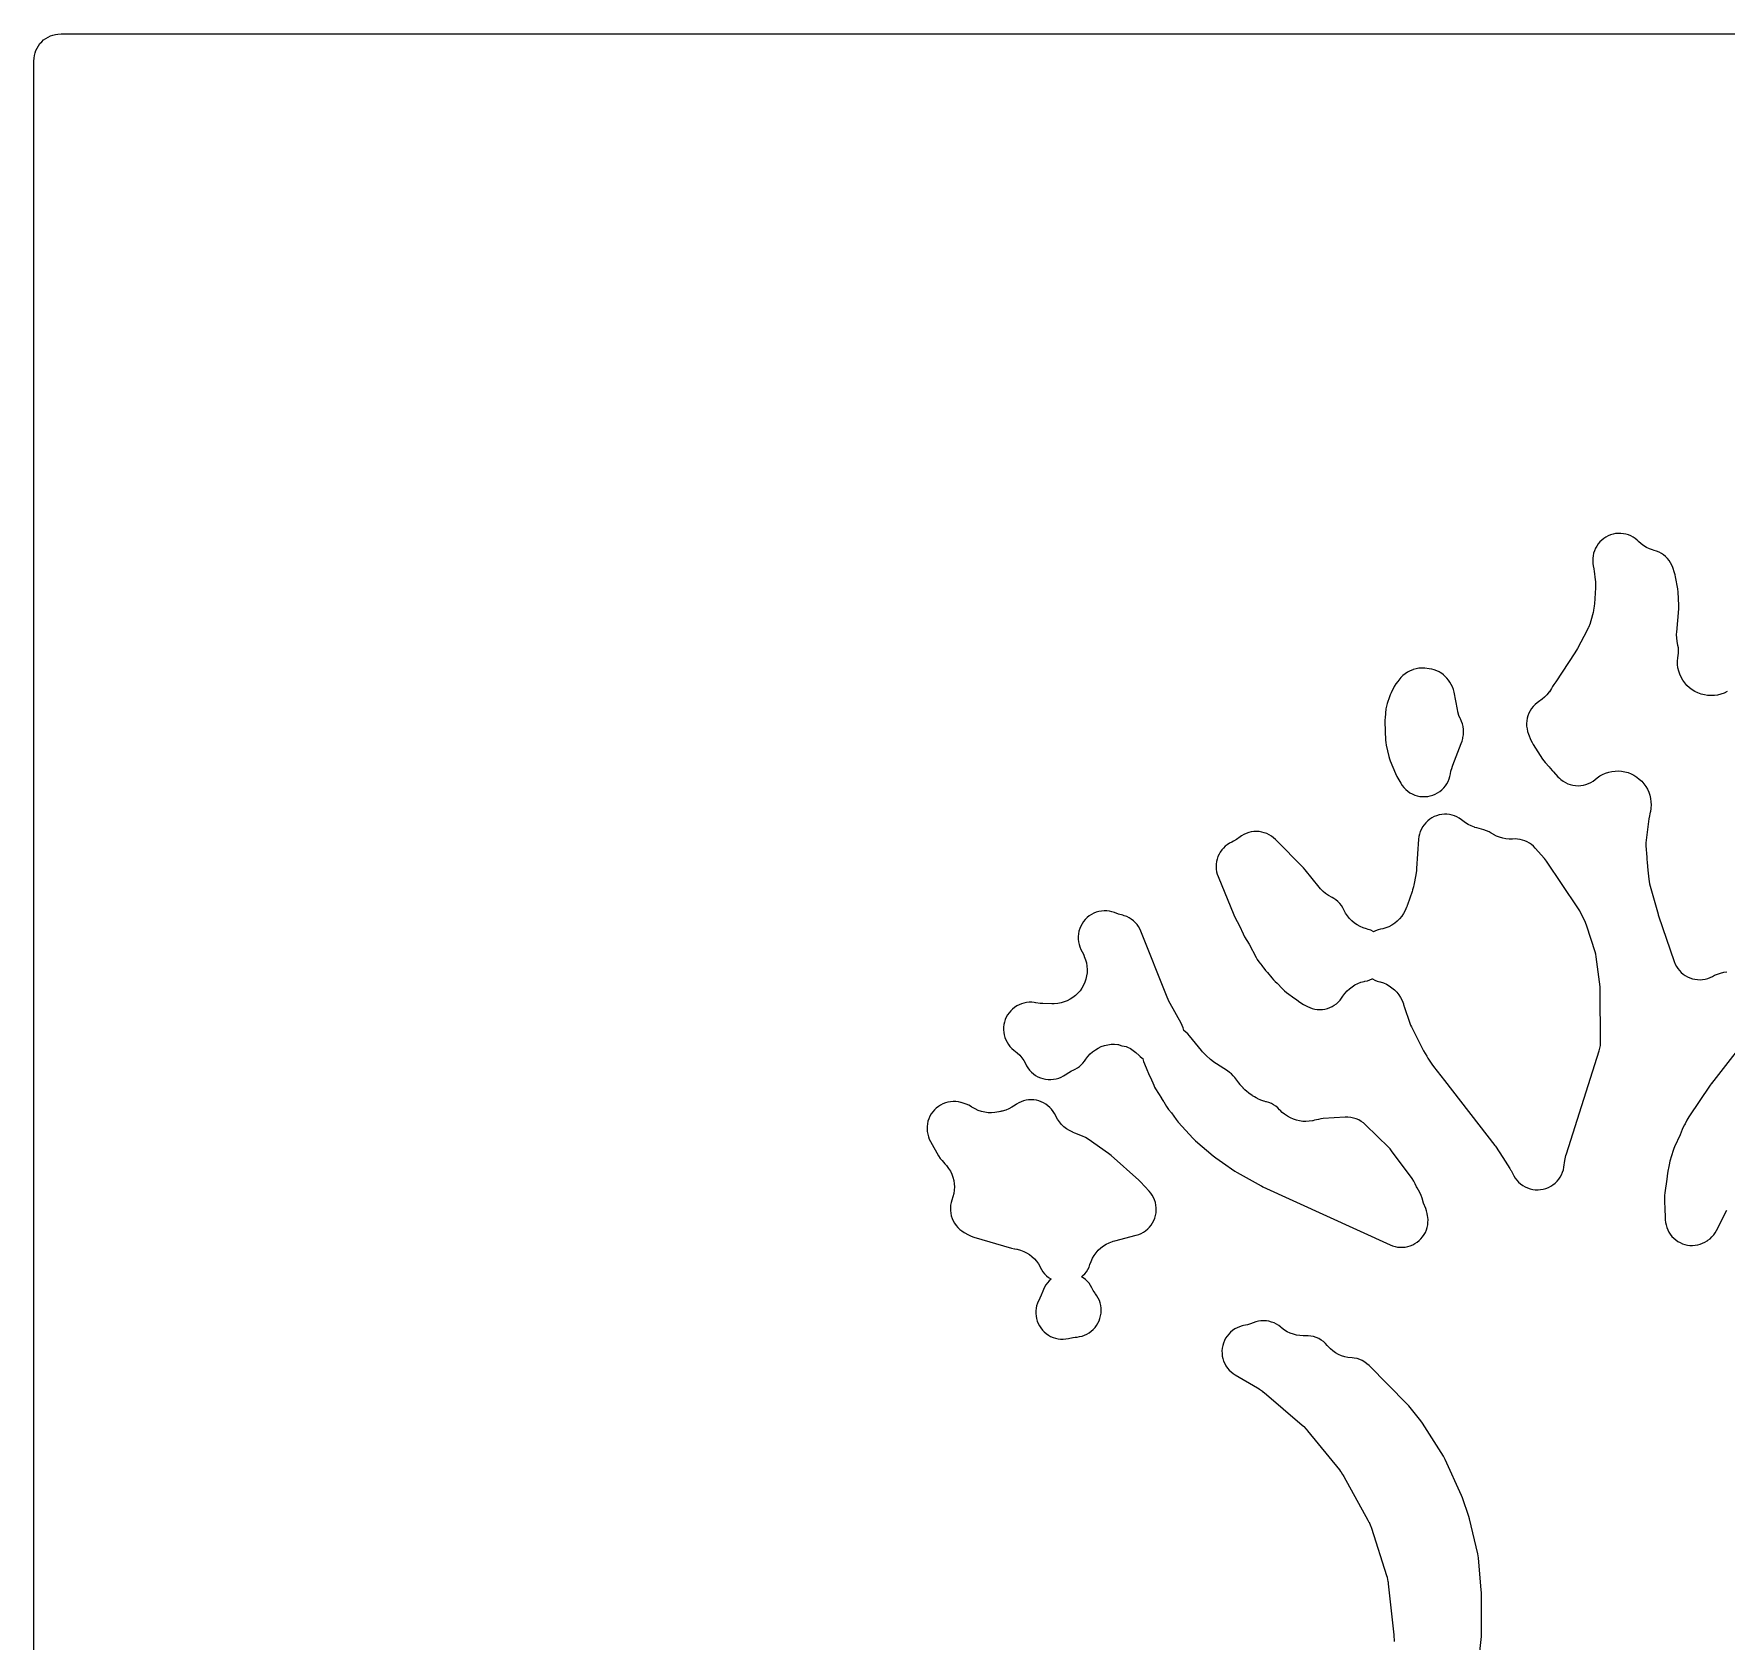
# Model space of a CAD drawing. Header units: millimetres. Extents: x 0 to 300, y 0 to 300.
# Drawn here: x -0.1 to 158, y 150 to 300.1 of the extents above; entities that cross this region are included whole.
import ezdxf

# ---------------------------------------------------------------- set-up
doc = ezdxf.new("R2010")
doc.units = ezdxf.units.MM
doc.layers.add('CUT', color=7, linetype='CONTINUOUS')

msp = doc.modelspace()

# ---------------------------------------------------------------- linework, layer by layer
at = {"layer": 'CUT'}
for points in [[(-0.15, 2.4114), (-0.15, 297.5872), (-0.135, 297.8933), (-0.099, 298.1357), (-0.0395, 298.3734), (0.0431, 298.6041), (0.1479, 298.8256), (0.2738, 299.0358), (0.4198, 299.2326), (0.5844, 299.4142), (0.7659, 299.5787), (0.9627, 299.7247), (1.1729, 299.8507), (1.3944, 299.9554), (1.6252, 300.038), (1.8629, 300.0975), (2.1053, 300.1335), (2.4114, 300.1485), (297.5886, 300.1485)], [(158.0934, 238.7016), (157.811, 238.5671), (157.5167, 238.4612), (157.2132, 238.3851), (156.9037, 238.3396), (156.5912, 238.325), (156.2789, 238.3415), (155.9697, 238.389), (155.6667, 238.467), (155.373, 238.5747), (155.0914, 238.7111), (154.8248, 238.8747), (154.5758, 239.064), (154.3468, 239.2772), (154.1401, 239.512), (153.9578, 239.7662), (153.8017, 240.0373), (153.6732, 240.3225), (153.5737, 240.6191), (153.5042, 240.9241), (153.4653, 241.2345), (153.4575, 241.5472), (153.4808, 241.8592), (153.5165, 242.0628), (153.5466, 242.2998), (153.5539, 242.5387), (153.5384, 242.7771), (153.5002, 243.013), (153.4179, 243.4018), (153.384, 243.7065), (153.3795, 244.0426), (153.3806, 244.0752), (153.3916, 244.2578), (153.5752, 246.4328), (153.5802, 246.7821), (153.5123, 248.0009), (153.4789, 248.292), (153.2808, 249.4265), (153.2388, 249.621), (153.1814, 249.8116), (153.0155, 250.2926), (152.9236, 250.5218), (152.8095, 250.7407), (152.6744, 250.9473), (152.5195, 251.1396), (152.3465, 251.3157), (152.1569, 251.4739), (151.9526, 251.6125), (151.7357, 251.7304), (151.5082, 251.8263), (151.2723, 251.8993), (151.1332, 251.9349), (150.8493, 252.0375), (150.5765, 252.1669), (150.3173, 252.3218), (150.0742, 252.5009), (149.8278, 252.7218), (149.8263, 252.7233), (149.8261, 252.7231), (149.7004, 252.847), (149.5123, 252.9996), (149.3102, 253.1333), (149.0962, 253.2469), (148.8722, 253.3391), (148.6403, 253.4093), (148.4027, 253.4567), (148.1616, 253.4808), (147.9194, 253.4815), (147.6782, 253.4588), (147.4403, 253.4128), (147.208, 253.344), (146.9835, 253.253), (146.7688, 253.1408), (146.566, 253.0083), (146.3769, 252.8567), (146.2034, 252.6876), (146.0471, 252.5025), (145.9095, 252.3031), (145.7918, 252.0914), (145.6951, 251.8692), (145.6204, 251.6388), (145.5684, 251.4022), (145.5395, 251.1616), (145.534, 250.9194), (145.552, 250.6778), (145.5933, 250.4391), (145.6498, 250.1861), (145.6555, 250.1532), (145.6825, 249.9682), (145.7804, 249.157), (145.7971, 248.9847), (145.7994, 248.9538), (145.809, 248.6078), (145.8084, 248.5768), (145.8012, 248.4039), (145.7036, 246.8967), (145.6869, 246.7106), (145.6831, 246.6774), (145.622, 246.309), (145.6149, 246.2764), (145.5707, 246.0949), (145.3581, 245.3083), (145.2975, 245.1065), (145.2856, 245.0709), (145.1309, 244.6793), (145.1151, 244.6452), (145.0215, 244.4565), (144.0999, 242.7232), (144.0174, 242.5761), (143.959, 242.4774), (143.87, 242.3341), (142.0844, 239.6011), (141.912, 239.3652), (141.7837, 239.1713), (141.693, 239.002), (141.5908, 238.8456), (141.4866, 238.6943), (141.4673, 238.6677), (141.2559, 238.4044), (141.0404, 238.1843), (140.8044, 237.9863), (140.4752, 237.761), (140.4758, 237.7601), (140.3366, 237.6646), (140.1448, 237.5024), (139.9702, 237.3218), (139.8147, 237.1245), (139.6797, 236.9127), (139.5666, 236.6883), (139.4766, 236.4538), (139.4107, 236.2114), (139.3693, 235.9636), (139.3531, 235.713), (139.3621, 235.4619), (139.3962, 235.213), (139.4552, 234.9689), (139.5383, 234.7318), (139.7677, 234.1701), (139.8634, 233.9631), (139.9776, 233.7657), (140.8554, 232.3968), (140.9702, 232.2325), (141.0979, 232.0779), (141.4587, 231.6753), (141.5471, 231.5619), (141.7773, 231.3053), (141.8754, 231.2102), (142.2882, 230.7494), (142.4204, 230.6127), (142.5627, 230.4864), (142.5695, 230.4807), (142.7685, 230.333), (142.9812, 230.2058), (143.2055, 230.1002), (143.4391, 230.0173), (143.6797, 229.958), (143.9251, 229.9228), (144.1727, 229.912), (144.4202, 229.9259), (144.6651, 229.9642), (144.905, 230.0265), (145.1375, 230.1123), (145.3604, 230.2207), (145.5715, 230.3506), (145.7687, 230.5008), (145.9411, 230.6462), (146.1924, 230.8194), (146.4592, 230.9674), (146.7391, 231.0889), (147.0295, 231.1826), (147.3276, 231.2478), (147.6306, 231.2838), (147.9357, 231.2902), (148.2399, 231.2671), (148.5405, 231.2145), (148.8346, 231.1331), (149.1194, 231.0236), (149.3923, 230.887), (149.6506, 230.7245), (149.8919, 230.5378), (150.1141, 230.3286), (150.3149, 230.0989), (150.4925, 229.8508), (150.6452, 229.5866), (150.7716, 229.3089), (150.8705, 229.0202), (150.941, 228.7233), (150.9823, 228.421), (150.9942, 228.1161), (150.9764, 227.8114), (150.9247, 227.481), (150.9181, 227.4492), (150.877, 227.2719), (150.8346, 227.1075), (150.7768, 226.8098), (150.5167, 224.8347), (150.4959, 224.5645), (150.5045, 224.2936), (150.5952, 223.2409), (150.595, 223.0423), (150.613, 222.7411), (150.7013, 222.009), (150.7718, 221.1901), (150.8022, 220.9616), (150.8534, 220.7369), (151.6408, 217.8967), (151.6487, 217.8686), (151.6502, 217.8635), (151.6875, 217.7458), (153.157, 213.4765), (153.2467, 213.2517), (153.3578, 213.0367), (153.4891, 212.8334), (153.6394, 212.6438), (153.8074, 212.4696), (153.9914, 212.3125), (154.1898, 212.1739), (154.4006, 212.0551), (154.622, 211.9573), (154.8517, 211.8813), (155.0878, 211.8279), (155.3279, 211.7975), (155.5697, 211.7906), (155.8112, 211.807), (156.0499, 211.8467), (156.2837, 211.9093), (156.5103, 211.9942), (156.7276, 212.1006), (156.907, 212.1995), (157.1885, 212.3206), (157.4804, 212.4137), (157.7801, 212.478), (158.0845, 212.5128)], [(160.6731, 207.2972), (156.6225, 202.108), (156.6007, 202.0797), (156.5968, 202.0745), (156.5096, 201.9521), (154.5245, 198.9767), (154.4273, 198.8187), (154.3421, 198.6538), (154.1843, 198.3186), (154.1221, 198.2223), (154.0009, 198.013), (153.9004, 197.7929), (153.6969, 197.283), (153.179, 196.1829), (153.1063, 196.0121), (153.0464, 195.8364), (152.748, 194.8414), (152.6711, 194.4997), (152.6236, 194.1881), (152.5923, 194.0675), (152.527, 193.7121), (152.4644, 193.1425), (152.27, 191.8666), (152.2454, 191.6303), (152.2434, 191.3927), (152.253, 191.1459), (152.2481, 191.0644), (152.2574, 190.8189), (152.2725, 190.6467), (152.3226, 189.3608), (152.3438, 189.1195), (152.3882, 188.8813), (152.4554, 188.6486), (152.5448, 188.4235), (152.6557, 188.2082), (152.7868, 188.0045), (152.937, 187.8145), (153.1049, 187.6399), (153.2889, 187.4824), (153.4873, 187.3434), (153.6982, 187.2243), (153.9197, 187.1262), (154.1496, 187.0499), (154.3858, 186.9963), (154.6261, 186.9658), (154.8682, 186.9586), (155.1099, 186.975), (155.3488, 187.0146), (155.5828, 187.0772), (155.8097, 187.1621), (156.0272, 187.2686), (156.2335, 187.3956), (156.2944, 187.4418), (156.3008, 187.4458), (156.4981, 187.5968), (156.6794, 187.7666), (156.8429, 187.9535), (156.9871, 188.1558), (157.1105, 188.3713), (158.0657, 190.2505)], [(134.643, 145.9831), (135.1124, 150.1459), (135.1281, 150.4265), (135.1273, 154.5448), (135.1181, 154.7584), (134.8569, 157.7967), (134.7995, 158.1557), (134.0316, 161.4168), (133.9667, 161.6438), (133.3817, 163.3757), (133.2878, 163.6131), (131.7557, 166.9725), (131.5888, 167.2797), (129.631, 170.3488), (129.473, 170.5693), (128.343, 171.977), (128.169, 172.172), (124.632, 175.7404), (124.4378, 175.9169), (124.2261, 176.072), (123.9993, 176.204), (123.7599, 176.3116), (123.5105, 176.3934), (123.254, 176.4487), (123.0616, 176.4694), (123.0616, 176.47), (122.664, 176.5114), (122.3616, 176.5733), (122.0667, 176.6646), (121.7822, 176.7844), (121.5108, 176.9314), (121.2551, 177.1044), (121.0176, 177.3016), (120.8006, 177.5212), (120.7282, 177.6104), (120.555, 177.8027), (120.3629, 177.976), (120.1539, 178.1286), (119.9302, 178.2587), (119.6943, 178.3651), (119.4486, 178.4464), (119.1959, 178.5019), (118.9387, 178.5311), (118.6799, 178.5334), (118.474, 178.5246), (118.1662, 178.5417), (117.8614, 178.5889), (117.5628, 178.6657), (117.2731, 178.7713), (116.9952, 178.9048), (116.7317, 179.0649), (116.4614, 179.2678), (116.4297, 179.2941), (116.3926, 179.3261), (116.1949, 179.4798), (115.9828, 179.613), (115.7584, 179.7242), (115.524, 179.8125), (115.282, 179.8769), (115.0348, 179.9167), (114.7848, 179.9316), (114.5345, 179.9214), (114.2866, 179.8862), (114.0434, 179.8264), (113.8074, 179.7426), (113.5617, 179.6412), (113.2765, 179.554), (112.898, 179.4766), (112.8985, 179.4741), (112.7636, 179.4463), (112.5286, 179.3731), (112.302, 179.2771), (112.0859, 179.1594), (111.8824, 179.0209), (111.6935, 178.8631), (111.5211, 178.6876), (111.3667, 178.4959), (111.232, 178.2899), (111.1181, 178.0717), (111.0263, 177.8434), (110.9573, 177.6072), (110.9119, 177.3653), (110.8905, 177.1201), (110.8934, 176.874), (110.9204, 176.6294), (110.9713, 176.3886), (111.0457, 176.154), (111.1427, 175.9279), (111.2615, 175.7123), (111.401, 175.5095), (111.5597, 175.3214), (111.7361, 175.1499), (111.9286, 174.9965), (112.1352, 174.8627), (114.2156, 173.657), (114.3618, 173.5677), (114.3876, 173.5512), (114.667, 173.3531), (114.6912, 173.3342), (114.8239, 173.2258), (118.3746, 170.186), (118.5012, 170.0726), (118.5233, 170.0518), (118.7603, 169.8085), (118.7805, 169.7858), (118.8905, 169.6563), (121.8637, 165.9911), (121.9651, 165.8602), (121.9828, 165.8364), (122.1678, 165.562), (122.1833, 165.5368), (122.2665, 165.3937), (124.5344, 161.2905), (124.6191, 161.1282), (124.6335, 161.0989), (124.7784, 160.7629), (124.7899, 160.7323), (124.8499, 160.5594), (126.2622, 156.1456), (126.3153, 155.9639), (126.324, 155.9313), (126.4024, 155.5612), (126.4077, 155.5278), (126.4328, 155.3403), (126.9474, 150.5856), (126.9601, 150.443), (126.9619, 150.4174), (126.9709, 150.1312), (126.9707, 150.1055), (126.967, 149.9624)]]:
    msp.add_lwpolyline(points, dxfattribs=at)
for points in [[(128.2512, 229.3995), (128.4549, 229.2596), (128.6714, 229.1404), (128.8987, 229.0432), (129.1344, 228.9688), (129.3763, 228.9182), (129.622, 228.8917), (129.8692, 228.8895), (130.1153, 228.9118), (130.3581, 228.9583), (130.5951, 229.0285), (130.8239, 229.1218), (131.0425, 229.2372), (131.2486, 229.3736), (131.4402, 229.5297), (131.6155, 229.704), (131.7727, 229.8948), (131.9103, 230.1001), (132.0269, 230.318), (132.1215, 230.5463), (132.193, 230.7829), (132.2408, 231.0254), (132.2462, 231.0618), (132.2791, 231.2264), (132.2865, 231.259), (132.3871, 231.6195), (132.3977, 231.6512), (132.4614, 231.8273), (133.2551, 233.8606), (133.3306, 234.0846), (133.3845, 234.3147), (133.3991, 234.3934), (133.401, 234.4014), (133.4476, 234.6559), (133.4675, 234.9138), (133.4608, 235.1724), (133.4273, 235.4289), (133.3675, 235.6806), (133.2821, 235.9248), (133.1718, 236.1588), (133.1574, 236.1857), (133.0374, 236.4758), (132.9383, 236.8053), (132.9303, 236.8377), (132.8899, 237.0205), (132.5729, 238.6472), (132.5106, 238.8973), (132.4229, 239.1397), (132.3107, 239.3718), (132.1752, 239.5911), (132.0597, 239.7582), (131.9169, 239.9452), (131.7572, 240.1179), (131.582, 240.2748), (131.3928, 240.4146), (131.3798, 240.4233), (131.1742, 240.5469), (130.9577, 240.6502), (130.7323, 240.7323), (130.5, 240.7924), (130.2631, 240.8299), (129.8321, 240.8772), (129.5626, 240.8921), (129.2931, 240.8779), (129.0267, 240.8346), (128.7664, 240.763), (128.716, 240.7461), (128.4662, 240.6473), (128.2284, 240.5223), (128.0054, 240.3724), (127.7998, 240.1995), (127.6139, 240.0056), (127.308, 239.65), (127.1306, 239.4176), (126.9816, 239.166), (126.687, 238.5952), (126.6019, 238.4126), (126.5318, 238.2238), (126.3255, 237.5909), (126.2588, 237.3441), (126.2176, 237.0918), (126.1246, 236.2539), (126.1109, 236.0675), (126.1112, 235.8805), (126.178, 234.17), (126.1981, 233.9367), (126.2399, 233.7062), (126.4872, 232.6327), (126.5407, 232.4374), (126.6097, 232.2471), (127.0951, 231.0612), (127.2438, 230.758), (127.6022, 230.1373), (127.7362, 229.9297), (127.8901, 229.7362), (128.0623, 229.559)], [(111.199, 224.2525), (111.026, 224.0872), (110.8696, 223.9062), (110.7313, 223.7111), (110.6122, 223.5037), (110.5135, 223.2858), (110.436, 223.0595), (110.3806, 222.8268), (110.3476, 222.5899), (110.3374, 222.3509), (110.3501, 222.112), (110.3856, 221.8755), (110.4436, 221.6434), (110.5234, 221.4179), (111.9812, 217.853), (112.0841, 217.6328), (112.5134, 216.819), (112.8583, 216.0619), (112.9939, 215.8051), (113.4217, 215.0974), (114.0713, 213.866), (114.1917, 213.6619), (114.3308, 213.4701), (114.6353, 213.0899), (114.6519, 213.0624), (114.7915, 212.8555), (114.951, 212.6636), (115.1479, 212.4495), (115.5383, 211.9618), (115.6981, 211.7809), (115.8746, 211.6162), (116.053, 211.4651), (116.539, 210.9366), (116.7196, 210.7592), (116.9172, 210.6009), (117.7116, 210.0281), (117.859, 209.9361), (118.0382, 209.7844), (118.2655, 209.6132), (118.5108, 209.4689), (118.8852, 209.2765), (119.1019, 209.1779), (119.3269, 209.1003), (119.5583, 209.0445), (119.794, 209.011), (120.0318, 209), (120.2695, 209.0117), (120.505, 209.0459), (120.7363, 209.1024), (120.9611, 209.1806), (121.1774, 209.2799), (121.3834, 209.3993), (121.577, 209.5377), (121.7566, 209.6939), (121.9205, 209.8665), (122.0673, 210.0538), (122.1956, 210.2543), (122.1977, 210.2581), (122.3762, 210.5083), (122.5782, 210.74), (122.8018, 210.9508), (123.045, 211.1388), (123.3054, 211.3022), (123.5804, 211.4393), (123.8676, 211.549), (124.1641, 211.6301), (124.2404, 211.6431), (124.4815, 211.6967), (124.7162, 211.7738), (124.9389, 211.8723), (124.9513, 211.8645), (125.169, 211.7551), (125.3963, 211.6674), (125.631, 211.6023), (125.6857, 211.59), (125.9775, 211.4934), (126.2585, 211.3688), (126.5259, 211.2173), (126.7773, 211.0405), (127.0103, 210.84), (127.2225, 210.6177), (127.4121, 210.3757), (127.5771, 210.1164), (127.716, 209.8422), (127.8382, 209.5282), (127.8577, 209.4696), (127.8856, 209.3825), (127.8964, 209.3475), (127.9191, 209.2771), (128.4428, 207.7352), (128.5134, 207.5515), (128.5983, 207.3739), (129.0445, 206.5269), (129.5879, 205.3902), (129.7248, 205.1412), (130.0385, 204.6404), (130.1377, 204.4522), (130.2473, 204.2644), (130.3728, 204.0869), (130.4379, 204.0029), (130.4932, 203.9145), (130.656, 203.6846), (131.6971, 202.3769), (136.3963, 196.3087), (136.454, 196.2305), (137.1396, 195.177), (137.7855, 194.1576), (137.8553, 194.0428), (137.9014, 193.964), (137.9671, 193.8468), (138.167, 193.4748), (138.296, 193.261), (138.4458, 193.0611), (138.6147, 192.8772), (138.8011, 192.711), (139.0032, 192.5643), (139.2189, 192.4384), (139.4461, 192.3347), (139.6825, 192.2542), (139.9257, 192.1977), (140.1734, 192.1657), (140.4231, 192.1586), (140.6721, 192.1765), (140.9182, 192.2191), (141.1588, 192.286), (141.3915, 192.3766), (141.614, 192.49), (141.8241, 192.625), (142.0197, 192.7803), (142.1988, 192.9544), (142.3597, 193.1454), (142.5006, 193.3515), (142.6204, 193.5707), (142.7176, 193.8007), (142.7914, 194.0393), (142.8411, 194.284), (142.9334, 194.894), (142.9585, 195.0405), (142.9636, 195.0667), (143.0312, 195.356), (143.0382, 195.3817), (143.0806, 195.5242), (146.1482, 205.1426), (146.2143, 205.3945), (146.2538, 205.6519), (146.2664, 205.912), (146.2471, 210.8218), (146.2271, 211.1273), (145.8695, 213.9395), (145.8295, 214.1686), (145.7683, 214.3931), (144.99, 216.8008), (144.8578, 217.1286), (144.3297, 218.2105), (144.1517, 218.5175), (141.207, 222.857), (141.0174, 223.1021), (140.1565, 224.0833), (139.9924, 224.2533), (139.8131, 224.407), (139.6201, 224.5432), (139.415, 224.6605), (139.1998, 224.7579), (138.9764, 224.8346), (138.7467, 224.8899), (138.5129, 224.9232), (138.2769, 224.9344), (138.041, 224.9232), (138.0229, 224.9214), (137.7204, 224.9219), (137.4194, 224.9514), (137.1227, 225.0097), (136.8329, 225.0962), (136.5527, 225.2102), (136.259, 225.364), (136.2312, 225.3803), (136.0524, 225.4911), (136.0517, 225.4901), (135.8558, 225.6039), (135.6153, 225.7114), (135.3648, 225.7931), (134.6973, 225.9724), (134.5237, 226.0235), (134.493, 226.0334), (134.1816, 226.1502), (133.9092, 226.2837), (133.6509, 226.4427), (133.3859, 226.6435), (133.3843, 226.6449), (133.3832, 226.6436), (133.2684, 226.7395), (133.0667, 226.877), (132.8527, 226.9941), (132.6282, 227.0899), (132.3954, 227.1633), (132.1566, 227.2136), (131.914, 227.2404), (131.67, 227.2435), (131.4268, 227.2227), (131.1868, 227.1783), (130.9523, 227.1108), (130.7255, 227.0206), (130.5085, 226.9088), (130.3035, 226.7764), (130.1124, 226.6246), (129.937, 226.4549), (129.779, 226.2689), (129.6398, 226.0684), (129.5209, 225.8553), (129.4233, 225.6316), (129.348, 225.3994), (129.2957, 225.1611), (129.2669, 224.9187), (129.0759, 222.1743), (129.0535, 221.9498), (129.0337, 221.798), (128.9978, 221.5753), (128.8152, 220.625), (128.7861, 220.4874), (128.7804, 220.4628), (128.7068, 220.1914), (128.6993, 220.1673), (128.6549, 220.0338), (128.2179, 218.798), (128.1996, 218.7444), (128.1956, 218.7321), (128.1941, 218.7284), (128.1514, 218.6015), (128.1353, 218.5567), (128.005, 218.2426), (127.8584, 217.9691), (127.6856, 217.7114), (127.4882, 217.4719), (127.2682, 217.2531), (127.0277, 217.0571), (126.7691, 216.8857), (126.4948, 216.7406), (126.2075, 216.6233), (125.9101, 216.5348), (125.7081, 216.4959), (125.4714, 216.4382), (125.2415, 216.3577), (125.0619, 216.2745), (125.0201, 216.3001), (124.7979, 216.4079), (124.566, 216.4933), (124.4041, 216.5353), (124.4043, 216.5362), (124.4023, 216.5367), (124.0777, 216.6382), (123.7921, 216.7596), (123.5199, 216.9085), (123.2637, 217.0835), (123.0259, 217.283), (122.809, 217.5048), (122.615, 217.747), (122.4459, 218.0071), (122.261, 218.3639), (122.2602, 218.3635), (122.1837, 218.5111), (122.049, 218.7182), (121.8945, 218.9109), (121.7217, 219.0875), (121.5323, 219.2462), (121.3282, 219.3853), (121.1824, 219.4649), (121.1829, 219.4658), (120.8333, 219.6564), (120.579, 219.8293), (120.3428, 220.0261), (120.1062, 220.2661), (120.0843, 220.2906), (119.9655, 220.4302), (118.657, 222.047), (118.4961, 222.2273), (115.8789, 224.8885), (115.6979, 225.0552), (115.5015, 225.2034), (115.2914, 225.3315), (115.0697, 225.4383), (114.8387, 225.5228), (114.6004, 225.5842), (114.3573, 225.6219), (114.1116, 225.6355), (113.8658, 225.6249), (113.6222, 225.5902), (113.3832, 225.5316), (113.1511, 225.4499), (112.9282, 225.3458), (112.7166, 225.2203), (112.5878, 225.1256), (112.5873, 225.1264), (112.2515, 224.8805), (111.9742, 224.7181), (111.8008, 224.6392), (111.5882, 224.5297), (111.3869, 224.4004)], [(92.5199, 203.9526), (92.6155, 203.7556), (92.7474, 203.5418), (92.9, 203.3423), (93.0718, 203.1592), (93.2612, 202.9942), (93.4661, 202.849), (93.6846, 202.7252), (93.9144, 202.6239), (94.1533, 202.5461), (94.3987, 202.4928), (94.6482, 202.4643), (94.8993, 202.461), (95.1495, 202.4829), (95.3963, 202.5297), (95.6371, 202.6012), (95.8695, 202.6964), (96.0911, 202.8144), (96.2269, 202.9053), (96.2277, 202.9042), (96.5634, 203.1292), (96.8386, 203.2764), (96.9727, 203.3318), (97.1794, 203.4285), (97.3764, 203.5436), (97.5621, 203.6763), (97.7349, 203.8253), (97.8935, 203.9894), (98.0364, 204.1673), (98.1625, 204.3575), (98.1705, 204.3709), (98.3577, 204.6227), (98.5691, 204.8545), (98.8026, 205.0641), (99.0558, 205.2494), (99.3262, 205.4085), (99.6111, 205.54), (99.9076, 205.6423), (100.2129, 205.7146), (100.5239, 205.7561), (100.8375, 205.7665), (101.1505, 205.7455), (101.1858, 205.7396), (101.2188, 205.7246), (101.4511, 205.6452), (101.5201, 205.6254), (101.759, 205.5692), (101.9307, 205.5463), (102.0555, 205.4984), (102.3358, 205.3574), (102.6006, 205.1892), (102.8474, 204.9954), (103.1403, 204.7138), (103.1416, 204.7151), (103.2417, 204.6185), (103.4308, 204.4686), (103.4783, 204.4378), (103.4856, 204.3982), (103.5547, 204.1587), (103.6474, 203.9273), (103.715, 203.7802), (103.8161, 203.545), (104.0994, 202.8639), (104.2003, 202.6502), (104.2024, 202.6462), (104.512, 201.9259), (104.5913, 201.7588), (104.6827, 201.5979), (105.2303, 200.7127), (105.2482, 200.679), (105.4114, 200.4134), (105.4444, 200.3665), (105.7137, 199.9313), (105.8997, 199.6697), (106.1637, 199.3449), (106.6047, 198.7184), (106.8051, 198.4693), (108.2033, 196.9422), (108.4179, 196.7342), (110.0633, 195.3204), (110.3073, 195.1355), (110.9482, 194.7088), (112.081, 193.9178), (112.3027, 193.7797), (114.5388, 192.5434), (114.5707, 192.526), (114.5765, 192.5229), (114.714, 192.4548), (126.6076, 187.0127), (126.8318, 186.923), (127.0635, 186.8553), (127.3007, 186.8103), (127.5411, 186.7883), (127.7825, 186.7897), (128.0227, 186.8143), (128.2593, 186.862), (128.4903, 186.9323), (128.7134, 187.0245), (128.9266, 187.1379), (129.1278, 187.2712), (129.3153, 187.4234), (129.4872, 187.5929), (129.6419, 187.7782), (129.778, 187.9776), (129.8943, 188.1892), (129.9897, 188.411), (130.0631, 188.6409), (130.1141, 188.8769), (130.1421, 189.1167), (130.1468, 189.3581), (130.1282, 189.5988), (130.1106, 189.7381), (130.0715, 189.964), (130.0119, 190.1854), (129.9323, 190.4004), (129.7091, 190.9273), (129.5844, 191.3717), (129.492, 191.641), (129.3695, 191.8981), (129.1198, 192.3537), (129.0715, 192.4325), (128.9501, 192.7192), (128.8196, 192.983), (128.659, 193.2296), (126.7469, 195.8182), (126.6177, 195.9787), (126.4758, 196.1281), (124.298, 198.2385), (124.1027, 198.4091), (123.8907, 198.5585), (123.6644, 198.6852), (123.4262, 198.7877), (123.1786, 198.865), (122.9244, 198.9163), (122.6662, 198.9409), (122.4069, 198.9386), (120.3571, 198.8143), (120.1282, 198.7898), (119.9026, 198.7443), (119.548, 198.6558), (119.3758, 198.617), (119.3448, 198.6108), (119.024, 198.5622), (118.7285, 198.5454), (118.4327, 198.5566), (118.1392, 198.5955), (117.8507, 198.6619), (117.5697, 198.755), (117.2987, 198.8742), (117.0153, 199.0322), (117.0127, 199.0338), (116.7408, 199.2198), (116.5216, 199.399), (116.3163, 199.5974), (116.2971, 199.6175), (116.2755, 199.6412), (116.1045, 199.811), (115.918, 199.9636), (115.7177, 200.0975), (115.5054, 200.2116), (115.2831, 200.3046), (115.0529, 200.3758), (114.9816, 200.3942), (114.8249, 200.4381), (114.7971, 200.4466), (114.5149, 200.546), (114.2424, 200.6694), (114.2165, 200.6826), (114.0729, 200.7592), (113.9227, 200.8437), (113.7505, 200.9467), (113.7203, 200.9659), (113.3937, 201.1986), (113.3657, 201.2209), (113.2122, 201.3501), (113.0247, 201.5166), (112.8829, 201.6493), (112.8582, 201.6736), (112.5962, 201.96), (112.5741, 201.9868), (112.4545, 202.1398), (112.0852, 202.6386), (111.9399, 202.817), (111.7788, 202.9813), (111.6032, 203.1301), (111.4148, 203.2622), (110.3652, 203.9277), (110.235, 204.014), (110.2121, 204.03), (109.9631, 204.2186), (109.9415, 204.2364), (109.8231, 204.3384), (109.4159, 204.7041), (109.3067, 204.8061), (109.2875, 204.8248), (109.0819, 205.0415), (109.0642, 205.0616), (108.968, 205.1759), (107.8634, 206.5428), (107.6972, 206.7287), (107.5134, 206.897), (107.3298, 207.0342), (107.3275, 207.0474), (107.2633, 207.28), (107.177, 207.5054), (107.0694, 207.7214), (106.0408, 209.558), (105.9258, 209.7804), (105.8529, 209.9339), (105.753, 210.1635), (103.3199, 216.3093), (103.2183, 216.5331), (103.0951, 216.7459), (102.9517, 216.9455), (102.7894, 217.1301), (102.6098, 217.2979), (102.4145, 217.4472), (102.2055, 217.5766), (101.9848, 217.6849), (101.7545, 217.771), (101.6152, 217.8079), (101.6156, 217.8095), (101.2056, 217.9196), (100.8464, 218.0575), (100.6095, 218.1351), (100.3661, 218.1888), (100.1186, 218.218), (99.8694, 218.2223), (99.621, 218.2019), (99.3759, 218.1568), (99.1364, 218.0875), (98.9051, 217.9947), (98.6842, 217.8793), (98.4758, 217.7426), (98.2821, 217.5857), (98.105, 217.4104), (97.9462, 217.2182), (97.8073, 217.0113), (97.6898, 216.7915), (97.5947, 216.5611), (97.523, 216.3224), (97.4754, 216.0777), (97.4525, 215.8295), (97.4544, 215.5803), (97.481, 215.3325), (97.5322, 215.0886), (97.6075, 214.851), (97.706, 214.622), (97.9323, 214.1611), (98.0087, 213.9953), (98.0217, 213.9654), (98.1395, 213.6511), (98.2187, 213.3554), (98.2687, 213.0533), (98.2891, 212.7478), (98.2798, 212.4418), (98.2407, 212.1381), (98.1722, 211.8397), (98.0751, 211.5493), (97.9502, 211.2698), (97.7987, 211.0038), (97.622, 210.7537), (97.4219, 210.522), (97.2001, 210.3108), (96.9589, 210.1223), (96.7005, 209.958), (96.4274, 209.8197), (96.1421, 209.7086), (95.8473, 209.6257), (95.5459, 209.572), (95.2114, 209.5454), (95.1788, 209.5444), (94.9962, 209.5433), (94.1516, 209.5587), (93.9387, 209.5686), (93.9008, 209.5715), (93.4783, 209.6275), (93.4761, 209.628), (93.4758, 209.6266), (93.3467, 209.6524), (93.1052, 209.6767), (92.8626, 209.6774), (92.621, 209.6545), (92.3828, 209.6084), (92.1501, 209.5394), (91.9253, 209.4481), (91.7103, 209.3355), (91.5073, 209.2026), (91.3181, 209.0506), (91.1446, 208.881), (90.9883, 208.6954), (90.8507, 208.4955), (90.7332, 208.2831), (90.6368, 208.0605), (90.5625, 207.8295), (90.5109, 207.5923), (90.4825, 207.3513), (90.4777, 207.1087), (90.4963, 206.8668), (90.5384, 206.6278), (90.6034, 206.394), (90.6908, 206.1676), (90.7997, 205.9508), (90.9291, 205.7455), (91.0778, 205.5538), (91.2444, 205.3773), (91.4274, 205.2179), (91.7572, 204.9575), (91.9814, 204.7402), (92.1837, 204.5005), (92.3612, 204.2418)], [(85.8166, 193.0369), (85.8634, 192.7323), (85.8802, 192.4247), (85.8668, 192.1169), (85.8234, 191.8119), (85.7503, 191.5126), (85.6413, 191.2019), (85.5702, 190.9615), (85.5236, 190.7151), (85.5019, 190.4653), (85.5053, 190.2146), (85.5339, 189.9655), (85.5872, 189.7204), (85.6648, 189.482), (85.766, 189.2526), (85.8895, 189.0344), (86.0344, 188.8297), (86.199, 188.6405), (86.3817, 188.4688), (86.5807, 188.3163), (86.794, 188.1844), (87.2013, 187.96), (87.4459, 187.8421), (87.7018, 187.7514), (91.2079, 186.7196), (91.4963, 186.653), (91.536, 186.6463), (91.7152, 186.6115), (91.747, 186.6045), (92.0708, 186.5165), (92.357, 186.408), (92.6313, 186.2722), (92.891, 186.1103), (93.1339, 185.9239), (93.3574, 185.7149), (93.5596, 185.485), (93.7384, 185.2367), (93.8923, 184.9721), (93.9108, 184.9317), (94.0254, 184.7111), (94.1614, 184.5029), (94.3174, 184.3092), (94.4919, 184.132), (94.6831, 183.9731), (94.8891, 183.8338), (94.922, 183.8161), (94.7496, 183.6629), (94.5823, 183.4815), (94.4336, 183.2846), (94.3051, 183.0739), (94.198, 182.8516), (94.1346, 182.678), (94.1345, 182.6781), (93.9987, 182.3057), (93.8664, 182.0297), (93.8516, 182.0052), (93.7361, 181.7915), (93.6418, 181.5675), (93.5697, 181.3355), (93.5205, 181.0975), (93.4946, 180.8559), (93.4923, 180.6129), (93.5136, 180.3709), (93.5582, 180.132), (93.6259, 179.8986), (93.7159, 179.6729), (93.8274, 179.457), (93.9593, 179.2529), (94.1104, 179.0626), (94.2793, 178.8879), (94.4644, 178.7304), (94.6638, 178.5916), (94.8758, 178.4728), (95.0983, 178.3752), (95.3293, 178.2996), (95.5664, 178.2469), (95.8076, 178.2173), (96.0506, 178.2114), (96.2929, 178.229), (96.5324, 178.2701), (96.9395, 178.3605), (96.9729, 178.3662), (97.1609, 178.3932), (97.1784, 178.3952), (97.3405, 178.4106), (97.5817, 178.4455), (97.8184, 178.5036), (98.0483, 178.5845), (98.2692, 178.6875), (98.4791, 178.8114), (98.6759, 178.9552), (98.8577, 179.1175), (99.0229, 179.2967), (99.1699, 179.4911), (99.2972, 179.6989), (99.4037, 179.9182), (99.4883, 180.1467), (99.5502, 180.3824), (99.589, 180.6231), (99.6041, 180.8663), (99.5954, 181.1099), (99.5631, 181.3515), (99.5074, 181.5888), (99.4288, 181.8195), (99.3282, 182.0415), (99.2064, 182.2526), (99.0647, 182.4508), (99.0229, 182.5036), (98.8544, 182.7665), (98.729, 183.0128), (98.6064, 183.2269), (98.4632, 183.4279), (98.301, 183.6138), (98.1212, 183.7828), (97.9256, 183.9333), (97.7606, 184.036), (97.8865, 184.1419), (98.0599, 184.3201), (98.2148, 184.5147), (98.3496, 184.7236), (98.4629, 184.945), (98.5537, 185.1765), (98.6551, 185.4782), (98.7834, 185.7629), (98.9393, 186.0335), (99.1213, 186.2873), (99.3275, 186.5218), (99.556, 186.7347), (99.8045, 186.9238), (100.0705, 187.0874), (100.3515, 187.2238), (100.6727, 187.342), (100.7045, 187.3519), (100.8836, 187.403), (102.8745, 187.9183), (103.1093, 187.9916), (103.3358, 188.0876), (103.5518, 188.2054), (103.7551, 188.3439), (103.9439, 188.5017), (104.1162, 188.6772), (104.2704, 188.8689), (104.4051, 189.0747), (104.5189, 189.2929), (104.6106, 189.5211), (104.6796, 189.7573), (104.7249, 189.9991), (104.7463, 190.2441), (104.7435, 190.4901), (104.7165, 190.7346), (104.6656, 190.9753), (104.5913, 191.2099), (104.4944, 191.4359), (104.3756, 191.6514), (104.2363, 191.8541), (104.0777, 192.0422), (103.2648, 192.9153), (103.1033, 193.0737), (100.5304, 195.3788), (100.2978, 195.5635), (98.3985, 196.8957), (98.138, 197.0556), (97.86, 197.1825), (97.1389, 197.4597), (96.9669, 197.5308), (96.9365, 197.5442), (96.6309, 197.698), (96.3674, 197.8653), (96.1218, 198.0578), (95.8965, 198.2737), (95.6937, 198.5109), (95.5155, 198.767), (95.3634, 199.0396), (95.3518, 199.0664), (95.245, 199.2831), (95.1178, 199.4884), (94.9714, 199.6806), (94.8071, 199.8576), (94.6266, 200.0181), (94.4313, 200.1603), (94.2233, 200.283), (94.0044, 200.3851), (93.7766, 200.4656), (93.5422, 200.5237), (93.3032, 200.5589), (93.062, 200.5709), (92.8207, 200.5596), (92.5817, 200.525), (92.347, 200.4676), (92.1191, 200.3877), (91.8999, 200.2863), (91.6915, 200.1641), (91.5507, 200.0621), (91.5506, 200.0622), (91.5489, 200.061), (91.2604, 199.8739), (90.9815, 199.7302), (90.6897, 199.6151), (90.3507, 199.5191), (90.3214, 199.512), (90.2738, 199.4997), (90.2349, 199.4897), (90.2046, 199.4817), (90.2007, 199.4807), (90.0616, 199.4459), (90.0199, 199.4363), (89.6752, 199.3754), (89.3568, 199.352), (89.0376, 199.361), (88.7209, 199.4024), (88.4101, 199.4756), (88.1083, 199.58), (87.8187, 199.7145), (87.5177, 199.8933), (87.4803, 199.9182), (87.2371, 200.0609), (86.9793, 200.1753), (86.7104, 200.26), (86.5281, 200.3062), (86.4937, 200.3158), (86.254, 200.3701), (86.0101, 200.4005), (85.7644, 200.4069), (85.5193, 200.3891), (85.2771, 200.3474), (85.0402, 200.282), (84.8108, 200.1937), (84.5912, 200.0833), (84.3835, 199.9519), (84.1898, 199.8008), (84.0118, 199.6313), (83.8513, 199.4452), (83.7098, 199.2442), (83.5888, 199.0303), (83.4894, 198.8056), (83.4125, 198.5721), (83.3588, 198.3323), (83.3291, 198.0884), (83.3233, 197.8427), (83.3418, 197.5976), (83.3842, 197.3555), (83.4502, 197.1188), (83.5391, 196.8896), (83.6501, 196.6704), (84.4106, 195.335), (84.5617, 195.1011), (84.7379, 194.8854), (84.9983, 194.6006), (85.1189, 194.4619), (85.1398, 194.4367), (85.3422, 194.1663), (85.5019, 193.9028), (85.6349, 193.6249), (85.7402, 193.3353)]]:
    msp.add_lwpolyline(points, close=True, dxfattribs=at)

doc.saveas('drawing.dxf')
